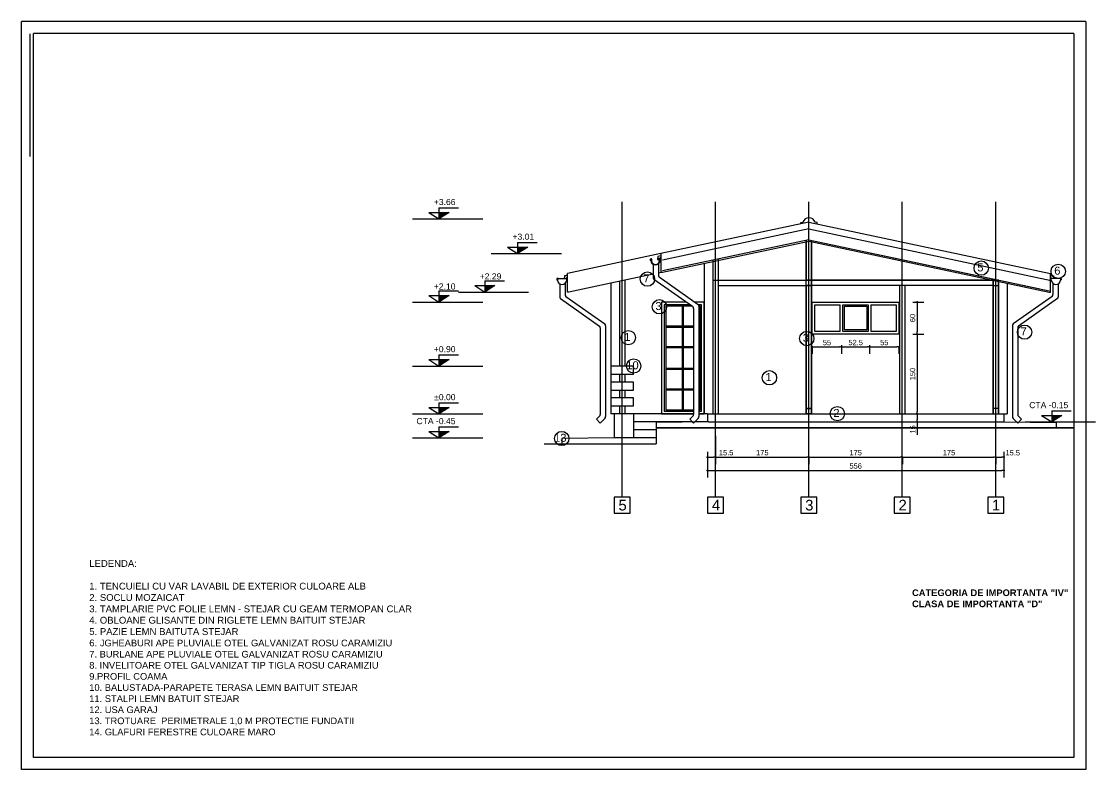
# Model space of a CAD drawing. Header units: millimetres. Extents: x 10453 to 58457, y -15634 to -5634.
# Drawn here: x 46083 to 48097, y -7918 to -6514 of the extents above; entities that cross this region are included whole.
import ezdxf

# ---------------------------------------------------------------- set-up
doc = ezdxf.new("R2010")
doc.units = ezdxf.units.MM
doc.header["$MEASUREMENT"] = 0
doc.layers.get('Defpoints').update_dxf_attribs({"color": 210, "lineweight": 0})
doc.styles.add('1pe200', font='arial.ttf', dxfattribs={"height": 55})
doc.styles.get("Standard").update_dxf_attribs({"font": 'arial.ttf', "height": 10})
doc.styles.add('Stilul meu', font='arial.ttf', dxfattribs={"height": 21})
doc.dimstyles.get("Standard").update_dxf_attribs({"dimscale": 1.3, "dimtxt": 35, "dimasz": 3, "dimexe": 10, "dimexo": 20, "dimgap": 2.5, "dimtad": 1, "dimdsep": 46, "dimtxsty": 'Standard', "dimblk": 'DOT', "dimcen": 3, "dimazin": 0, "dimtfac": 1, "dimtofl": 0, "dimtmove": 0, "dimatfit": 3, "dimldrblk": 'DOT', "dimfxl": 0.18, "dimtolj": 1, "dimtzin": 0, "dimlwe": -1, "dimarcsym": 0})

# ---------------------------------------------------------------- blocks, each defined once
blk = doc.blocks.new('_Dot')
at = {"color": 0, "linetype": 'ByBlock', "lineweight": -2}
blk.add_line((-0.5, 0), (-1, 0), dxfattribs=at)
at = {"color": 0, "linetype": 'ByBlock', "const_width": 0.5}
blk.add_lwpolyline([(-0.25, 0, 1), (0.25, 0, 1)], format="xyb", close=True, dxfattribs=at)
blk = doc.blocks.new('*D363')
at = {"color": 0, "ltscale": 10, "transparency": 16777216}
for p, q in [((47369.1, -7321.8), (47369.1, -7369.8)), ((47925.1, -7321.8), (47925.1, -7369.8))]:
    blk.add_line(p, q, dxfattribs=at)
at = {"color": 0, "linetype": 'ByBlock', "lineweight": -2, "ltscale": 10, "transparency": 16777216}
blk.add_line((47373, -7356.8), (47921.2, -7356.8), dxfattribs=at)
at = {"layer": 'Defpoints', "color": 0, "ltscale": 10, "transparency": 16777216}
for p in [(47369.1, -7295.8), (47925.1, -7295.8), (47925.1, -7356.8)]:
    blk.add_point(p, dxfattribs=at)
at = {"color": 0, "lineweight": -2, "ltscale": 10, "transparency": 16777216, "xscale": 3.9, "yscale": 3.9, "zscale": 3.9, "rotation": 180}
blk.add_blockref('_Dot', (47369.1, -7356.8), dxfattribs=at)
at = {"color": 0, "lineweight": -2, "ltscale": 10, "transparency": 16777216, "xscale": 3.9, "yscale": 3.9, "zscale": 3.9}
blk.add_blockref('_Dot', (47925.1, -7356.8), dxfattribs=at)
at = {"color": 0, "ltscale": 10, "transparency": 16777216, "insert": (47647.1, -7348.4), "char_height": 10, "attachment_point": 5}
blk.add_mtext('\\A1;556', dxfattribs=at)
blk = doc.blocks.new('*D365')
at = {"color": 0, "ltscale": 10, "transparency": 16777216}
for p, q in [((47384.6, -7332.8), (47384.6, -7344.8)), ((47559.6, -7332.8), (47559.6, -7344.8))]:
    blk.add_line(p, q, dxfattribs=at)
at = {"color": 0, "linetype": 'ByBlock', "lineweight": -2, "ltscale": 10, "transparency": 16777216}
blk.add_line((47388.5, -7331.8), (47555.7, -7331.8), dxfattribs=at)
at = {"layer": 'Defpoints', "color": 0, "ltscale": 10, "transparency": 16777216}
for p in [(47384.6, -7306.8), (47559.6, -7306.8), (47559.6, -7331.8)]:
    blk.add_point(p, dxfattribs=at)
at = {"color": 0, "lineweight": -2, "ltscale": 10, "transparency": 16777216, "xscale": 3.9, "yscale": 3.9, "zscale": 3.9, "rotation": 180}
blk.add_blockref('_Dot', (47384.6, -7331.8), dxfattribs=at)
at = {"color": 0, "lineweight": -2, "ltscale": 10, "transparency": 16777216, "xscale": 3.9, "yscale": 3.9, "zscale": 3.9}
blk.add_blockref('_Dot', (47559.6, -7331.8), dxfattribs=at)
at = {"color": 0, "ltscale": 10, "transparency": 16777216, "insert": (47472.1, -7323.4), "char_height": 10, "attachment_point": 5}
blk.add_mtext('\\A1;175', dxfattribs=at)
blk = doc.blocks.new('*D366')
at = {"color": 0, "ltscale": 10, "transparency": 16777216}
for p, q in [((47559.6, -7332.8), (47559.6, -7344.8)), ((47734.6, -7332.8), (47734.6, -7344.8))]:
    blk.add_line(p, q, dxfattribs=at)
at = {"color": 0, "linetype": 'ByBlock', "lineweight": -2, "ltscale": 10, "transparency": 16777216}
blk.add_line((47563.5, -7331.8), (47730.7, -7331.8), dxfattribs=at)
at = {"layer": 'Defpoints', "color": 0, "ltscale": 10, "transparency": 16777216}
for p in [(47559.6, -7306.8), (47734.6, -7306.8), (47734.6, -7331.8)]:
    blk.add_point(p, dxfattribs=at)
at = {"color": 0, "lineweight": -2, "ltscale": 10, "transparency": 16777216, "xscale": 3.9, "yscale": 3.9, "zscale": 3.9, "rotation": 180}
blk.add_blockref('_Dot', (47559.6, -7331.8), dxfattribs=at)
at = {"color": 0, "lineweight": -2, "ltscale": 10, "transparency": 16777216, "xscale": 3.9, "yscale": 3.9, "zscale": 3.9}
blk.add_blockref('_Dot', (47734.6, -7331.8), dxfattribs=at)
at = {"color": 0, "ltscale": 10, "transparency": 16777216, "insert": (47647.1, -7323.4), "char_height": 10, "attachment_point": 5}
blk.add_mtext('\\A1;175', dxfattribs=at)
blk = doc.blocks.new('*D367')
at = {"color": 0, "ltscale": 10, "transparency": 16777216}
for p, q in [((47734.6, -7332.8), (47734.6, -7344.8)), ((47909.6, -7332.8), (47909.6, -7344.8))]:
    blk.add_line(p, q, dxfattribs=at)
at = {"color": 0, "linetype": 'ByBlock', "lineweight": -2, "ltscale": 10, "transparency": 16777216}
blk.add_line((47738.5, -7331.8), (47905.7, -7331.8), dxfattribs=at)
at = {"layer": 'Defpoints', "color": 0, "ltscale": 10, "transparency": 16777216}
for p in [(47734.6, -7306.8), (47909.6, -7306.8), (47909.6, -7331.8)]:
    blk.add_point(p, dxfattribs=at)
at = {"color": 0, "lineweight": -2, "ltscale": 10, "transparency": 16777216, "xscale": 3.9, "yscale": 3.9, "zscale": 3.9, "rotation": 180}
blk.add_blockref('_Dot', (47734.6, -7331.8), dxfattribs=at)
at = {"color": 0, "lineweight": -2, "ltscale": 10, "transparency": 16777216, "xscale": 3.9, "yscale": 3.9, "zscale": 3.9}
blk.add_blockref('_Dot', (47909.6, -7331.8), dxfattribs=at)
at = {"color": 0, "ltscale": 10, "transparency": 16777216, "insert": (47822.1, -7323.4), "char_height": 10, "attachment_point": 5}
blk.add_mtext('\\A1;175', dxfattribs=at)
blk = doc.blocks.new('*D364')
at = {"color": 0, "ltscale": 10, "transparency": 16777216}
for p, q in [((47925.1, -7321.8), (47925.1, -7344.8)), ((47909.6, -7332.8), (47909.6, -7344.8))]:
    blk.add_line(p, q, dxfattribs=at)
at = {"color": 0, "linetype": 'ByBlock', "lineweight": -2, "ltscale": 10, "transparency": 16777216}
blk.add_line((47913.5, -7331.8), (47921.2, -7331.8), dxfattribs=at)
at = {"layer": 'Defpoints', "color": 0, "ltscale": 10, "transparency": 16777216}
for p in [(47909.6, -7306.8), (47925.1, -7295.8), (47925.1, -7331.8)]:
    blk.add_point(p, dxfattribs=at)
at = {"color": 0, "lineweight": -2, "ltscale": 10, "transparency": 16777216, "xscale": 3.9, "yscale": 3.9, "zscale": 3.9, "rotation": 180}
blk.add_blockref('_Dot', (47909.6, -7331.8), dxfattribs=at)
at = {"color": 0, "lineweight": -2, "ltscale": 10, "transparency": 16777216, "xscale": 3.9, "yscale": 3.9, "zscale": 3.9}
blk.add_blockref('_Dot', (47925.1, -7331.8), dxfattribs=at)
at = {"color": 0, "ltscale": 10, "transparency": 16777216, "insert": (47941.6, -7323.6), "char_height": 10, "attachment_point": 5}
blk.add_mtext('\\A1;15.5', dxfattribs=at)
blk = doc.blocks.new('*D369')
at = {"color": 0, "ltscale": 10, "transparency": 16777216}
for p, q in [((47384.6, -7291.8), (47384.6, -7344.8)), ((47369.1, -7321.8), (47369.1, -7344.8))]:
    blk.add_line(p, q, dxfattribs=at)
at = {"color": 0, "linetype": 'ByBlock', "lineweight": -2, "ltscale": 10, "transparency": 16777216}
for p, q in [((47373, -7331.8), (47380.7, -7331.8)), ((47384.6, -7331.8), (47420.1, -7331.8))]:
    blk.add_line(p, q, dxfattribs=at)
at = {"layer": 'Defpoints', "color": 0, "ltscale": 10, "transparency": 16777216}
for p in [(47384.6, -7265.8), (47369.1, -7295.8), (47384.6, -7331.8)]:
    blk.add_point(p, dxfattribs=at)
at = {"color": 0, "lineweight": -2, "ltscale": 10, "transparency": 16777216, "xscale": 3.9, "yscale": 3.9, "zscale": 3.9, "rotation": 180}
blk.add_blockref('_Dot', (47369.1, -7331.8), dxfattribs=at)
at = {"color": 0, "lineweight": -2, "ltscale": 10, "transparency": 16777216, "xscale": 3.9, "yscale": 3.9, "zscale": 3.9}
blk.add_blockref('_Dot', (47384.6, -7331.8), dxfattribs=at)
at = {"color": 0, "ltscale": 10, "transparency": 16777216, "insert": (47404.3, -7323.4), "char_height": 10, "attachment_point": 5}
blk.add_mtext('\\A1;15.5', dxfattribs=at)
blk = doc.blocks.new('*D379')
at = {"color": 0, "ltscale": 10, "transparency": 16777216}
for p, q in [((47565.8, -7126.8), (47565.8, -7138.1)), ((47620.8, -7121.8), (47620.8, -7138.1))]:
    blk.add_line(p, q, dxfattribs=at)
at = {"color": 0, "linetype": 'ByBlock', "lineweight": -2, "ltscale": 10, "transparency": 16777216}
blk.add_line((47569.7, -7125.1), (47616.9, -7125.1), dxfattribs=at)
at = {"layer": 'Defpoints', "color": 0, "ltscale": 10, "transparency": 16777216}
for p in [(47565.8, -7100.8), (47620.8, -7095.8), (47620.8, -7125.1)]:
    blk.add_point(p, dxfattribs=at)
at = {"color": 0, "lineweight": -2, "ltscale": 10, "transparency": 16777216, "xscale": 3.9, "yscale": 3.9, "zscale": 3.9, "rotation": 180}
blk.add_blockref('_Dot', (47565.8, -7125.1), dxfattribs=at)
at = {"color": 0, "lineweight": -2, "ltscale": 10, "transparency": 16777216, "xscale": 3.9, "yscale": 3.9, "zscale": 3.9}
blk.add_blockref('_Dot', (47620.8, -7125.1), dxfattribs=at)
at = {"color": 0, "ltscale": 10, "transparency": 16777216, "insert": (47593.3, -7116.8), "char_height": 10, "attachment_point": 5}
blk.add_mtext('\\A1;55', dxfattribs=at)
blk = doc.blocks.new('*D380')
at = {"color": 0, "ltscale": 10, "transparency": 16777216}
for p, q in [((47620.8, -7121.8), (47620.8, -7138.1)), ((47673.3, -7121.8), (47673.3, -7138.1))]:
    blk.add_line(p, q, dxfattribs=at)
at = {"color": 0, "linetype": 'ByBlock', "lineweight": -2, "ltscale": 10, "transparency": 16777216}
blk.add_line((47624.7, -7125.1), (47669.4, -7125.1), dxfattribs=at)
at = {"layer": 'Defpoints', "color": 0, "ltscale": 10, "transparency": 16777216}
for p in [(47620.8, -7095.8), (47673.3, -7095.8), (47673.3, -7125.1)]:
    blk.add_point(p, dxfattribs=at)
at = {"color": 0, "lineweight": -2, "ltscale": 10, "transparency": 16777216, "xscale": 3.9, "yscale": 3.9, "zscale": 3.9, "rotation": 180}
blk.add_blockref('_Dot', (47620.8, -7125.1), dxfattribs=at)
at = {"color": 0, "lineweight": -2, "ltscale": 10, "transparency": 16777216, "xscale": 3.9, "yscale": 3.9, "zscale": 3.9}
blk.add_blockref('_Dot', (47673.3, -7125.1), dxfattribs=at)
at = {"color": 0, "ltscale": 10, "transparency": 16777216, "insert": (47647.1, -7116.8), "char_height": 10, "attachment_point": 5}
blk.add_mtext('\\A1;52.5', dxfattribs=at)
blk = doc.blocks.new('*D381')
at = {"color": 0, "ltscale": 10, "transparency": 16777216}
for p, q in [((47673.3, -7121.8), (47673.3, -7138.1)), ((47728.3, -7126.8), (47728.3, -7138.1))]:
    blk.add_line(p, q, dxfattribs=at)
at = {"color": 0, "linetype": 'ByBlock', "lineweight": -2, "ltscale": 10, "transparency": 16777216}
blk.add_line((47677.2, -7125.1), (47724.4, -7125.1), dxfattribs=at)
at = {"layer": 'Defpoints', "color": 0, "ltscale": 10, "transparency": 16777216}
for p in [(47673.3, -7095.8), (47728.3, -7100.8), (47728.3, -7125.1)]:
    blk.add_point(p, dxfattribs=at)
at = {"color": 0, "lineweight": -2, "ltscale": 10, "transparency": 16777216, "xscale": 3.9, "yscale": 3.9, "zscale": 3.9, "rotation": 180}
blk.add_blockref('_Dot', (47673.3, -7125.1), dxfattribs=at)
at = {"color": 0, "lineweight": -2, "ltscale": 10, "transparency": 16777216, "xscale": 3.9, "yscale": 3.9, "zscale": 3.9}
blk.add_blockref('_Dot', (47728.3, -7125.1), dxfattribs=at)
at = {"color": 0, "ltscale": 10, "transparency": 16777216, "insert": (47700.8, -7116.8), "char_height": 10, "attachment_point": 5}
blk.add_mtext('\\A1;55', dxfattribs=at)
blk = doc.blocks.new('*D382')
at = {"color": 0, "ltscale": 10, "transparency": 16777216}
for p, q in [((47754.3, -7040.8), (47775.2, -7040.8)), ((47754.3, -7100.8), (47775.2, -7100.8))]:
    blk.add_line(p, q, dxfattribs=at)
at = {"color": 0, "linetype": 'ByBlock', "lineweight": -2, "ltscale": 10, "transparency": 16777216}
blk.add_line((47762.2, -7044.7), (47762.2, -7096.9), dxfattribs=at)
at = {"layer": 'Defpoints', "color": 0, "ltscale": 10, "transparency": 16777216}
for p in [(47728.3, -7040.8), (47728.3, -7100.8), (47762.2, -7100.8)]:
    blk.add_point(p, dxfattribs=at)
at = {"color": 0, "lineweight": -2, "ltscale": 10, "transparency": 16777216, "xscale": 3.9, "yscale": 3.9, "zscale": 3.9}
for p, rotation in [((47762.2, -7040.8), 90), ((47762.2, -7100.8), 270)]:
    blk.add_blockref('_Dot', p, dxfattribs=dict(at, rotation=rotation))
at = {"color": 0, "ltscale": 10, "transparency": 16777216, "insert": (47753.8, -7070.8), "char_height": 10, "attachment_point": 5, "rotation": 90}
blk.add_mtext('\\A1;60', dxfattribs=at)
blk = doc.blocks.new('*D383')
at = {"color": 0, "ltscale": 10, "transparency": 16777216}
for p, q in [((47754.3, -7100.8), (47775.2, -7100.8)), ((47754.3, -7250.8), (47775.2, -7250.8))]:
    blk.add_line(p, q, dxfattribs=at)
at = {"color": 0, "linetype": 'ByBlock', "lineweight": -2, "ltscale": 10, "transparency": 16777216}
blk.add_line((47762.2, -7104.7), (47762.2, -7246.9), dxfattribs=at)
at = {"layer": 'Defpoints', "color": 0, "ltscale": 10, "transparency": 16777216}
for p in [(47728.3, -7100.8), (47728.3, -7250.8), (47762.2, -7250.8)]:
    blk.add_point(p, dxfattribs=at)
at = {"color": 0, "lineweight": -2, "ltscale": 10, "transparency": 16777216, "xscale": 3.9, "yscale": 3.9, "zscale": 3.9}
for p, rotation in [((47762.2, -7100.8), 90), ((47762.2, -7250.8), 270)]:
    blk.add_blockref('_Dot', p, dxfattribs=dict(at, rotation=rotation))
at = {"color": 0, "ltscale": 10, "transparency": 16777216, "insert": (47753.8, -7175.8), "char_height": 10, "attachment_point": 5, "rotation": 90}
blk.add_mtext('\\A1;150', dxfattribs=at)
blk = doc.blocks.new('*D405')
at = {"color": 0, "linetype": 'ByBlock', "lineweight": -2, "ltscale": 10, "transparency": 16777216}
for p, q in [((47762.7, -7254.7), (47762.7, -7261.9)), ((47762.7, -7265.8), (47762.7, -7289.7))]:
    blk.add_line(p, q, dxfattribs=at)
at = {"color": 0, "ltscale": 10, "transparency": 16777216}
for p, q in [((47765.6, -7250.8), (47775.7, -7250.8)), ((47765.6, -7265.8), (47775.7, -7265.8))]:
    blk.add_line(p, q, dxfattribs=at)
at = {"layer": 'Defpoints', "color": 0, "ltscale": 10, "transparency": 16777216}
for p in [(47739.6, -7250.8), (47739.6, -7265.8), (47762.7, -7265.8)]:
    blk.add_point(p, dxfattribs=at)
at = {"color": 0, "lineweight": -2, "ltscale": 10, "transparency": 16777216, "xscale": 3.9, "yscale": 3.9, "zscale": 3.9}
for p, rotation in [((47762.7, -7250.8), 90), ((47762.7, -7265.8), 270)]:
    blk.add_blockref('_Dot', p, dxfattribs=dict(at, rotation=rotation))
at = {"color": 0, "ltscale": 10, "transparency": 16777216, "insert": (47754.3, -7279.7), "char_height": 10, "attachment_point": 5, "rotation": 90}
blk.add_mtext('\\A1;15', dxfattribs=at)

msp = doc.modelspace()

# ---------------------------------------------------------------- linework, layer by layer
at = {"ltscale": 2}
for p, q in [((46083.221, -7917.93), (46083.221, -6514.325)), ((48078.421, -6514.325), (46083.221, -6514.325)), ((48078.421, -6514.325), (48078.421, -7917.93)), ((48078.421, -7917.93), (46083.221, -7917.93))]:
    msp.add_line(p, q, dxfattribs=at)
at = {"ltscale": 10}
for p, q in [((48078.421, -6514.325), (48078.421, -7917.93)), ((46099.044, -6537.271), (46099.044, -6767.445)), ((46105.721, -7895.43), (46105.721, -6536.825)), ((48055.921, -6536.825), (46105.721, -6536.825)), ((48055.921, -6536.825), (48055.921, -7895.43)), ((46865.898, -6863.748), (46865.898, -6884.766)), ((46816.266, -6884.766), (46947.974, -6884.766)), ((47559.592, -6890.74), (47281.592, -6949.83)), ((47559.592, -6903.575), (47284.855, -6961.972)), ((47544.556, -6893.539), (47544.121, -6891.565)), ((47544.556, -6893.539), (47544.121, -6891.565)), ((47544.556, -6893.539), (47544.121, -6891.565)), ((47544.558, -6893.539), (47544.122, -6891.565)), ((47544.558, -6893.539), (47544.122, -6891.565)), ((47544.558, -6893.539), (47544.122, -6891.565)), ((47559.592, -6890.74), (48012.592, -6987.028)), ((47559.592, -6890.74), (48012.592, -6987.028)), ((47559.592, -6903.575), (48013.75, -7000.109)), ((47574.626, -6893.539), (47575.062, -6891.565)), ((47574.626, -6893.539), (47575.062, -6891.565)), ((47574.626, -6893.539), (47575.062, -6891.565)), ((47574.628, -6893.539), (47575.063, -6891.565)), ((47574.628, -6893.539), (47575.063, -6891.565)), ((47574.628, -6893.539), (47575.063, -6891.565)), ((47559.592, -6924.022), (47284.855, -6982.419)), ((47284.855, -6984.975), (47559.723, -6926.55)), ((47554.592, -6925.084), (47554.592, -6999.558)), ((47554.592, -6999.558), (47554.592, -6926.362)), ((47554.592, -7250.808), (47554.592, -6926.362)), ((47559.592, -6924.022), (47989.592, -7015.421)), ((47559.592, -6924.022), (48009.592, -7019.672)), ((47559.592, -6924.022), (48009.592, -7019.672)), ((47559.723, -6926.55), (48009.592, -7022.172)), ((47564.592, -6925.084), (47564.592, -6999.558)), ((47564.592, -7250.808), (47564.592, -6926.362)), ((47013.357, -6928.812), (47013.357, -6949.83)), ((46963.725, -6949.83), (47095.433, -6949.83)), ((47281.592, -6949.83), (47106.592, -6987.028)), ((47280.633, -6957.373), (47281.592, -6957.169)), ((47280.737, -6957.862), (47281.592, -6957.68)), ((47281.592, -6949.83), (47281.592, -6985.612)), ((47281.592, -6949.83), (47281.592, -6952.116)), ((47281.592, -6959.975), (47281.592, -6984.975)), ((47379.592, -6962.282), (47379.592, -7250.808)), ((47389.592, -6960.156), (47389.592, -7250.808)), ((47267.284, -6969.55), (47267.284, -6994.147)), ((47277.284, -6969.695), (47277.284, -6990.005)), ((47281.592, -6985.612), (47277.284, -6986.528)), ((47281.592, -6984.975), (47284.855, -6984.975)), ((47363.342, -6968.292), (47363.342, -7250.808)), ((46951.884, -7001.174), (46951.884, -7022.192)), ((47092.284, -7006.11), (47092.284, -7030.707)), ((47102.284, -7006.255), (47102.284, -7026.565)), ((47105.828, -6994.42), (47106.592, -6994.24)), ((47106.592, -7022.172), (47106.592, -6987.028)), ((47188.022, -7005.501), (47109.592, -7022.172)), ((47267.284, -6988.654), (47188.022, -7005.501)), ((47188.022, -7005.501), (47188.022, -7250.808)), ((47204.592, -7001.979), (47204.592, -7160.808)), ((47214.592, -6999.854), (47214.592, -7160.808)), ((47268.749, -6997.683), (47341.143, -7048.808)), ((47278.749, -6993.541), (47351.877, -7045.184)), ((47379.592, -6999.558), (47914.592, -6999.558)), ((47904.592, -6999.558), (47554.592, -6999.558)), ((47904.592, -7250.808), (47904.592, -6999.558)), ((47914.592, -6999.558), (47914.592, -7250.808)), ((47914.592, -7250.808), (47914.592, -6999.558)), ((47930.842, -7005.501), (47930.842, -7159.808)), ((48012.592, -7022.172), (48012.592, -6987.028)), ((48013.356, -6994.42), (48012.592, -6994.24)), ((48016.899, -7005.732), (48016.899, -7026.565)), ((48026.899, -7006.11), (48026.899, -7030.707)), ((46865.898, -7019.809), (46865.898, -7040.828)), ((46902.251, -7022.192), (47033.96, -7022.192)), ((47109.592, -7022.172), (47106.592, -7022.172)), ((47389.592, -7009.558), (47564.592, -7009.558)), ((47904.592, -7009.558), (47554.592, -7009.558)), ((47554.592, -7009.558), (47554.592, -7250.808)), ((47554.592, -7009.558), (47554.592, -7250.808)), ((47554.592, -7009.558), (47554.592, -7250.808)), ((47554.592, -7250.808), (47554.592, -7009.558)), ((47904.592, -7009.558), (47554.592, -7009.558)), ((47564.592, -7009.558), (47564.592, -7250.808)), ((47564.592, -7009.558), (47564.592, -7250.808)), ((47564.592, -7009.558), (47564.592, -7250.808)), ((47564.592, -7250.808), (47564.592, -7009.558)), ((47729.592, -7009.558), (47729.592, -7250.808)), ((47729.592, -7009.558), (47729.592, -7250.808)), ((47739.592, -7009.558), (47739.592, -7250.808)), ((47739.592, -7009.558), (47739.592, -7250.808)), ((47904.592, -7009.558), (47904.592, -7250.808)), ((48009.592, -7022.172), (48012.592, -7022.172)), ((46816.266, -7040.828), (46947.974, -7040.828)), ((47093.749, -7034.242), (47166.877, -7085.886)), ((47103.749, -7030.1), (47176.877, -7081.744)), ((47565.842, -7040.808), (47728.342, -7040.808)), ((47565.842, -7100.808), (47565.842, -7040.808)), ((47618.342, -7095.808), (47618.342, -7045.808)), ((47623.342, -7095.808), (47623.342, -7045.808)), ((47670.842, -7045.808), (47670.842, -7095.808)), ((47675.842, -7045.808), (47675.842, -7095.808)), ((47728.342, -7040.808), (47728.342, -7100.808)), ((47930.842, -7040.808), (47930.842, -7250.808)), ((48015.435, -7030.1), (47942.306, -7081.744)), ((48025.435, -7034.242), (47952.306, -7085.886)), ((47322.342, -7242.808), (47322.342, -7048.808)), ((47324.342, -7242.808), (47324.342, -7048.808)), ((47343.342, -7052.862), (47343.342, -7251.658)), ((47353.342, -7048.719), (47353.342, -7255.8)), ((47178.342, -7085.279), (47178.342, -7255.8)), ((47343.342, -7086.308), (47291.342, -7086.308)), ((47355.342, -7086.308), (47353.342, -7086.308)), ((47940.842, -7085.279), (47940.842, -7255.8)), ((47168.342, -7089.421), (47168.342, -7251.658)), ((47343.342, -7088.308), (47291.342, -7088.308)), ((47355.342, -7088.308), (47353.342, -7088.308)), ((47728.342, -7100.808), (47565.842, -7100.808)), ((47950.842, -7089.421), (47950.842, -7251.658)), ((47343.342, -7124.808), (47291.342, -7124.808)), ((47343.342, -7126.808), (47291.342, -7126.808)), ((47355.342, -7124.808), (47353.342, -7124.808)), ((47355.342, -7126.808), (47353.342, -7126.808)), ((46865.898, -7139.809), (46865.898, -7160.828)), ((46816.266, -7160.828), (46947.974, -7160.828)), ((47291.342, -7164.808), (47343.342, -7164.808)), ((47291.342, -7166.808), (47343.342, -7166.808)), ((47353.342, -7164.808), (47355.342, -7164.808)), ((47353.342, -7166.808), (47355.342, -7166.808)), ((47204.592, -7175.808), (47204.592, -7190.808)), ((47214.592, -7175.808), (47214.592, -7190.808)), ((47204.592, -7205.808), (47204.592, -7220.808)), ((47214.592, -7205.808), (47214.592, -7220.808)), ((47291.342, -7203.308), (47343.342, -7203.308)), ((47291.342, -7205.308), (47343.342, -7205.308)), ((47353.342, -7203.308), (47355.342, -7203.308)), ((47353.342, -7205.308), (47355.342, -7205.308)), ((46865.898, -7229.809), (46865.898, -7250.828)), ((47204.592, -7235.808), (47204.592, -7250.808)), ((47214.592, -7235.808), (47214.592, -7250.808)), ((48014.694, -7244.809), (48014.694, -7265.828)), ((46816.266, -7250.828), (46947.974, -7250.828)), ((47166.877, -7255.193), (47161.271, -7260.8)), ((47168.342, -7267.871), (47161.271, -7260.8)), ((47176.877, -7259.336), (47168.342, -7267.871)), ((47188.022, -7250.808), (47188.342, -7250.808)), ((47194.092, -7250.808), (47188.342, -7250.808)), ((47194.092, -7250.808), (47194.092, -7295.808)), ((47230.842, -7250.808), (47194.092, -7250.808)), ((47230.842, -7250.808), (47230.842, -7295.808)), ((47343.342, -7250.808), (47230.842, -7250.808)), ((47341.279, -7265.808), (47230.842, -7265.808)), ((47371.092, -7265.808), (47273.092, -7266.808)), ((47273.092, -7266.808), (47273.092, -7276.808)), ((47341.877, -7255.193), (47336.271, -7260.8)), ((47343.342, -7267.871), (47336.271, -7260.8)), ((47351.877, -7259.336), (47343.342, -7267.871)), ((47369.092, -7265.808), (47345.405, -7265.808)), ((47363.342, -7250.808), (47353.342, -7250.808)), ((47369.092, -7250.808), (47363.342, -7250.808)), ((47369.092, -7250.808), (47369.092, -7265.808)), ((47369.092, -7250.808), (47925.092, -7250.808)), ((47371.092, -7265.808), (47925.092, -7265.808)), ((47379.592, -7250.808), (47914.592, -7250.808)), ((47925.092, -7250.808), (47925.092, -7265.808)), ((47925.092, -7250.808), (47925.092, -7265.828)), ((47925.092, -7250.808), (47930.842, -7250.808)), ((47925.092, -7265.828), (48023.092, -7266.808)), ((47925.092, -7265.828), (48023.092, -7266.808)), ((47942.306, -7259.336), (47950.842, -7267.871)), ((47950.842, -7267.871), (47957.913, -7260.8)), ((47952.306, -7255.193), (47957.913, -7260.8)), ((47965.061, -7265.828), (48096.769, -7265.828)), ((48023.092, -7266.808), (48023.092, -7276.808)), ((48023.092, -7266.808), (48023.092, -7276.808)), ((46865.898, -7274.809), (46865.898, -7295.828)), ((47273.092, -7280.808), (47230.842, -7280.808)), ((47273.092, -7276.808), (48055.921, -7276.808)), ((48055.921, -7276.808), (47273.092, -7276.808)), ((47273.092, -7276.808), (47273.092, -7306.808)), ((48055.921, -7276.808), (47923.092, -7276.808)), ((46816.266, -7295.828), (46947.974, -7295.828)), ((47063.263, -7306.808), (47273.092, -7306.808)), ((47194.092, -7295.808), (47096.092, -7296.808)), ((47096.092, -7296.808), (47096.092, -7306.808)), ((47273.092, -7295.808), (47194.092, -7295.808)), ((48055.921, -7895.43), (46105.721, -7895.43)), ((48078.421, -7917.93), (46083.221, -7917.93))]:
    msp.add_line(p, q, dxfattribs=at)
at = {"linetype": 'Continuous'}
for p, q in [((46865.898, -6863.748), (46902.624, -6863.748)), ((46846.937, -6872.536), (46865.898, -6884.766)), ((46846.937, -6872.536), (46884.86, -6872.536)), ((46884.86, -6872.536), (46865.898, -6884.766)), ((46994.395, -6937.601), (47013.357, -6949.83)), ((46994.395, -6937.601), (47032.319, -6937.601)), ((47013.357, -6928.812), (47050.083, -6928.812)), ((47032.319, -6937.601), (47013.357, -6949.83)), ((46951.884, -7001.174), (46988.61, -7001.174)), ((46865.898, -7019.809), (46902.624, -7019.809)), ((46932.922, -7009.962), (46951.884, -7022.192)), ((46932.922, -7009.962), (46970.846, -7009.962)), ((46970.846, -7009.962), (46951.884, -7022.192)), ((46846.937, -7028.598), (46865.898, -7040.828)), ((46846.937, -7028.598), (46884.86, -7028.598)), ((46884.86, -7028.598), (46865.898, -7040.828)), ((46865.898, -7139.809), (46902.624, -7139.809)), ((46846.937, -7148.598), (46865.898, -7160.828)), ((46846.937, -7148.598), (46884.86, -7148.598)), ((46884.86, -7148.598), (46865.898, -7160.828)), ((46846.937, -7238.598), (46865.898, -7250.828)), ((46846.937, -7238.598), (46884.86, -7238.598)), ((46865.898, -7229.809), (46902.624, -7229.809)), ((46884.86, -7238.598), (46865.898, -7250.828)), ((48014.694, -7244.809), (48051.42, -7244.809)), ((47995.732, -7253.598), (48014.694, -7265.828)), ((47995.732, -7253.598), (48033.656, -7253.598)), ((48033.656, -7253.598), (48014.694, -7265.828)), ((46846.937, -7283.598), (46865.898, -7295.828)), ((46846.937, -7283.598), (46884.86, -7283.598)), ((46865.898, -7274.809), (46902.624, -7274.809)), ((46884.86, -7283.598), (46865.898, -7295.828))]:
    msp.add_line(p, q, dxfattribs=at)
at = {"color": 19, "ltscale": 2}
for p, q in [((47209.592, -7406.766), (47209.592, -6852.746)), ((47209.592, -7406.766), (47209.592, -6852.746)), ((47384.592, -7406.766), (47384.592, -6852.746)), ((47384.592, -7406.766), (47384.592, -6852.746)), ((47559.592, -7406.766), (47559.592, -6852.746)), ((47559.592, -7406.766), (47559.592, -6852.746)), ((47734.592, -7406.766), (47734.592, -6852.746)), ((47909.592, -7406.766), (47909.592, -6852.746))]:
    msp.add_line(p, q, dxfattribs=at)
for p, q in [((47276.048, -6955.202), (47275.696, -6960.844)), ((47276.048, -6955.202), (47275.696, -6960.844)), ((47276.048, -6955.202), (47275.696, -6960.844)), ((47275.696, -6960.844), (47276.735, -6960.763)), ((47275.696, -6960.844), (47276.735, -6960.763)), ((47275.696, -6960.844), (47276.735, -6960.763)), ((47276.252, -6955.36), (47275.879, -6960.629)), ((47276.252, -6955.36), (47275.879, -6960.629)), ((47276.252, -6955.36), (47275.879, -6960.629)), ((47275.879, -6960.629), (47276.52, -6960.579)), ((47275.879, -6960.629), (47276.52, -6960.579)), ((47275.879, -6960.629), (47276.52, -6960.579)), ((47281.592, -6953.931), (47276.048, -6955.202)), ((47281.592, -6953.931), (47276.048, -6955.202)), ((47281.592, -6953.931), (47276.048, -6955.202)), ((47281.592, -6954.136), (47276.252, -6955.36)), ((47281.592, -6954.136), (47276.252, -6955.36)), ((47281.592, -6954.136), (47276.252, -6955.36)), ((47276.38, -6958.772), (47276.579, -6958.757)), ((47276.38, -6958.772), (47276.579, -6958.757)), ((47276.38, -6958.772), (47276.579, -6958.757)), ((47276.52, -6960.579), (47276.38, -6958.772)), ((47276.52, -6960.579), (47276.38, -6958.772)), ((47276.52, -6960.579), (47276.38, -6958.772)), ((47276.735, -6960.763), (47276.579, -6958.757)), ((47276.735, -6960.763), (47276.579, -6958.757)), ((47276.735, -6960.763), (47276.579, -6958.757)), ((47280.633, -6957.373), (47281.592, -6957.169)), ((47280.845, -6957.839), (47281.592, -6957.68)), ((47088.117, -6996.585), (47088.077, -6999.564)), ((47088.117, -6996.585), (47105.581, -6996.514)), ((47101.048, -6991.761), (47100.747, -6996.583)), ((47101.048, -6991.761), (47100.75, -6996.534)), ((47101.252, -6991.92), (47100.923, -6996.57)), ((47101.252, -6991.92), (47100.926, -6996.533)), ((47106.592, -6990.49), (47101.048, -6991.761)), ((47106.592, -6990.49), (47101.048, -6991.761)), ((47106.592, -6990.695), (47101.252, -6991.92)), ((47106.592, -6990.695), (47101.252, -6991.92)), ((47101.38, -6995.332), (47101.579, -6995.317)), ((47101.38, -6995.332), (47101.579, -6995.317)), ((47101.473, -6996.531), (47101.38, -6995.332)), ((47101.473, -6996.531), (47101.38, -6995.332)), ((47101.674, -6996.53), (47101.579, -6995.317)), ((47101.672, -6996.516), (47101.579, -6995.317)), ((47105.317, -6999.767), (47105.736, -6994.607)), ((48012.592, -6990.49), (48018.135, -6991.761)), ((48012.592, -6990.49), (48018.135, -6991.761)), ((48012.592, -6990.49), (48018.135, -6991.761)), ((48012.592, -6990.695), (48017.931, -6991.92)), ((48012.592, -6990.695), (48017.931, -6991.92)), ((48012.592, -6990.695), (48017.931, -6991.92)), ((48013.867, -6999.767), (48013.448, -6994.607)), ((48031.067, -6996.585), (48013.603, -6996.514)), ((48017.51, -6996.53), (48017.605, -6995.317)), ((48017.511, -6996.516), (48017.605, -6995.317)), ((48017.804, -6995.332), (48017.605, -6995.317)), ((48017.804, -6995.332), (48017.605, -6995.317)), ((48017.804, -6995.332), (48017.605, -6995.317)), ((48017.711, -6996.531), (48017.804, -6995.332)), ((48017.711, -6996.531), (48017.804, -6995.332)), ((48017.931, -6991.92), (48018.258, -6996.533)), ((48017.931, -6991.92), (48018.261, -6996.57)), ((48018.135, -6991.761), (48018.434, -6996.534)), ((48018.135, -6991.761), (48018.437, -6996.583)), ((48031.067, -6996.585), (48031.106, -6999.564))]:
    msp.add_line(p, q)
at = {"ltscale": 10}
for points in [[(47544.121, -6891.565), (47547.757, -6890.763)], [(47544.121, -6891.565), (47547.757, -6890.763)], [(47544.121, -6891.565), (47547.757, -6890.763)], [(47544.122, -6891.565), (47547.758, -6890.763)], [(47544.122, -6891.565), (47547.758, -6890.763)], [(47544.122, -6891.565), (47547.758, -6890.763)], [(47575.062, -6891.565), (47571.426, -6890.763)], [(47575.062, -6891.565), (47571.426, -6890.763)], [(47575.062, -6891.565), (47571.426, -6890.763)], [(47575.063, -6891.565), (47571.427, -6890.763)], [(47575.063, -6891.565), (47571.427, -6890.763)], [(47575.063, -6891.565), (47571.427, -6890.763)], [(47329.815, -7040.808), (47283.342, -7040.808), (47283.342, -7250.808), (47343.342, -7250.808)], [(47336.895, -7045.808), (47288.342, -7045.808), (47288.342, -7245.808), (47343.342, -7245.808)], [(47353.342, -7250.808), (47363.342, -7250.808), (47363.342, -7040.808), (47345.681, -7040.808)], [(47353.342, -7245.808), (47358.342, -7245.808), (47358.342, -7045.808), (47352.407, -7045.808)], [(47618.342, -7095.808), (47570.842, -7095.808), (47570.842, -7045.808), (47618.342, -7045.808)], [(47623.342, -7045.808), (47670.842, -7045.808)], [(47675.842, -7045.808), (47723.342, -7045.808), (47723.342, -7095.808), (47675.842, -7095.808)], [(47341.143, -7048.808), (47291.342, -7048.808), (47291.342, -7242.808), (47343.342, -7242.808)], [(47353.342, -7242.808), (47355.342, -7242.808), (47355.342, -7048.808), (47353.342, -7048.808)], [(47670.842, -7095.808), (47623.342, -7095.808)], [(47188.022, -7175.808), (47230.842, -7175.808), (47230.842, -7160.808), (47188.022, -7160.808)], [(47188.022, -7205.808), (47230.842, -7205.808), (47230.842, -7190.808), (47188.022, -7190.808)], [(47188.022, -7235.808), (47230.842, -7235.808), (47230.842, -7220.808), (47188.022, -7220.808)]]:
    msp.add_lwpolyline(points, dxfattribs=at)
for points in [[(47264.882, -6960.802, 1.56491024), (47262.77, -6962.923)], [(47264.882, -6960.802, 1.56491024), (47262.77, -6962.923)], [(47264.882, -6960.802, 1.56491024), (47262.77, -6962.923)], [(47263.33, -6962.22, -1.78077641), (47264.22, -6960.967), (47264.166, -6961.741, 1.02125681), (47279.305, -6963.145), (47279.395, -6961.146, 14.73116021), (47279.351, -6961.358)], [(47263.33, -6962.22, -1.78077641), (47264.22, -6960.967), (47264.166, -6961.741, 1.02125681), (47279.305, -6963.145), (47279.395, -6961.146, 14.73116021), (47279.351, -6961.358)], [(47280.26, -6958.015), (47279.845, -6963.174, -0.93752647), (47263.549, -6963.037), (47263.536, -6962.65), (47263.065, -6962.617), (47263.077, -6963.004, 0.9410592), (47280.317, -6963.208), (47280.736, -6958.047)], [(47280.26, -6958.015), (47279.845, -6963.174, -0.93752647), (47263.549, -6963.037), (47263.536, -6962.65), (47263.065, -6962.617), (47263.077, -6963.004, 0.9410592), (47280.317, -6963.208), (47280.736, -6958.047)], [(47280.26, -6958.015), (47279.845, -6963.174, -0.93752647), (47263.549, -6963.037), (47263.536, -6962.65), (47263.065, -6962.617), (47263.077, -6963.004, 0.9410592), (47280.317, -6963.208), (47280.736, -6958.047)], [(47279.694, -6963.041), (47279.776, -6961.086, 1.9320395), (47277.895, -6962.322)], [(47279.694, -6963.041), (47279.776, -6961.086, 1.9320395), (47277.895, -6962.322)], [(47279.694, -6963.041), (47279.776, -6961.086, 1.9320395), (47277.895, -6962.322)], [(47089.277, -6996.58, 1.13838456), (47087.77, -6999.483)], [(48029.906, -6996.58, -1.13838456), (48031.414, -6999.483)]]:
    msp.add_lwpolyline(points, format="xyb")
at = {"const_width": 0.4}
msp.add_lwpolyline([(47263.33, -6962.22, -1.78077641), (47264.22, -6960.967), (47264.166, -6961.741, 1.02125681), (47279.305, -6963.145), (47279.395, -6961.146, 14.73116021), (47279.351, -6961.358)], format="xyb", dxfattribs=at)
at = {"ltscale": 10}
for points in [[(47554.592, -6999.558), (47564.592, -6999.558), (47564.592, -7009.558), (47554.592, -7009.558)], [(47914.592, -6999.558), (47904.592, -6999.558), (47904.592, -7009.558), (47914.592, -7009.558)], [(47565.842, -7040.808), (47728.342, -7040.808), (47728.342, -7100.808), (47565.842, -7100.808)], [(47626.342, -7048.808), (47667.842, -7048.808), (47667.842, -7092.808), (47626.342, -7092.808)], [(47554.592, -7240.808), (47564.592, -7240.808), (47564.592, -7250.808), (47554.592, -7250.808)], [(47564.592, -7240.808), (47554.592, -7240.808), (47554.592, -7250.808), (47564.592, -7250.808)], [(47914.592, -7240.808), (47904.592, -7240.808), (47904.592, -7250.808), (47914.592, -7250.808)], [(47224.592, -7406.766), (47194.592, -7406.766), (47194.592, -7436.766), (47224.592, -7436.766)], [(47399.592, -7406.766), (47369.592, -7406.766), (47369.592, -7436.766), (47399.592, -7436.766)], [(47574.592, -7406.766), (47544.592, -7406.766), (47544.592, -7436.766), (47574.592, -7436.766)], [(47749.592, -7406.766), (47719.592, -7406.766), (47719.592, -7436.766), (47749.592, -7436.766)], [(47924.592, -7406.766), (47894.592, -7406.766), (47894.592, -7436.766), (47924.592, -7436.766)]]:
    msp.add_lwpolyline(points, close=True, dxfattribs=at)
for centre in [(47882.563, -6977.147), (47256.671, -6997.683), (48026.856, -6983.249), (47279.211, -7049.673), (47963.721, -7097.3), (47220.82, -7107.567), (47555.407, -7109.248), (47230.842, -7160.808), (47485.441, -7182.873), (47612.786, -7250.284), (47096.092, -7296.808)]:
    msp.add_circle(centre, 13.422, dxfattribs=at)
for centre, radius, start, end in [((47559.592, -6895.49), 12.744, 21.771035, 158.228965), ((47559.592, -6895.49), 12.744, 21.771035, 158.228965), ((47272.284, -6994.147), 5, 180, 225), ((47282.284, -6990.005), 5, 180, 225), ((47107.284, -7026.565), 5, 180, 225), ((48011.899, -7026.565), 5, 315, 0), ((47097.284, -7030.707), 5, 180, 225), ((47348.342, -7048.719), 5, 0, 45), ((48021.899, -7030.707), 5, 315, 0), ((47338.342, -7052.862), 5, 0, 45), ((47163.342, -7089.421), 5, 0, 45), ((47173.342, -7085.279), 5, 0, 45), ((47945.842, -7085.279), 5, 135, 180), ((47955.842, -7089.421), 5, 135, 180), ((47163.342, -7251.658), 5, 315, 0), ((47173.342, -7255.8), 5, 315, 0), ((47338.342, -7251.658), 5, 315, 0), ((47348.342, -7255.8), 5, 315, 0), ((47945.842, -7255.8), 5, 180, 225), ((47955.842, -7251.658), 5, 180, 225)]:
    msp.add_arc(centre, radius, start, end, dxfattribs=at)
for centre, radius, start, end in [((47281.89, -6958.533), 1.71, 137.306752, 162.395101), ((47281.89, -6958.533), 1.71, 137.306752, 162.395101), ((47281.89, -6958.533), 1.71, 137.306752, 162.395101), ((47281.226, -6958.172), 0.505, 118.04303, 165.746821), ((47281.226, -6958.172), 0.505, 138.827565, 165.746821), ((47096.703, -6999.142), 8.636, 182.802213, 355.845142), ((47106.226, -6994.732), 0.505, 141.894926, 165.746821), ((48012.958, -6994.732), 0.505, 14.253179, 38.105074), ((48022.481, -6999.142), 8.636, 184.154858, 357.197787)]:
    msp.add_arc(centre, radius, start, end)
at = {"linetype": 'Continuous'}
for points in [[(46865.898, -6884.766), (46865.898, -6872.536), (46865.898, -6884.766), (46884.86, -6872.536)], [(47013.357, -6949.83), (47013.357, -6937.601), (47013.357, -6949.83), (47032.319, -6937.601)], [(46951.884, -7022.192), (46951.884, -7009.962), (46951.884, -7022.192), (46970.846, -7009.962)], [(46865.898, -7040.828), (46865.898, -7028.598), (46865.898, -7040.828), (46884.86, -7028.598)], [(46865.898, -7160.828), (46865.898, -7148.598), (46865.898, -7160.828), (46884.86, -7148.598)], [(46865.898, -7250.828), (46865.898, -7238.598), (46865.898, -7250.828), (46884.86, -7238.598)], [(48014.694, -7265.828), (48014.694, -7253.598), (48014.694, -7265.828), (48033.656, -7253.598)], [(46865.898, -7295.828), (46865.898, -7283.598), (46865.898, -7295.828), (46884.86, -7283.598)]]:
    msp.add_solid(points, dxfattribs=at)

# ---------------------------------------------------------------- texts
at = {"ltscale": 10, "attachment_point": 3}
for s, insert, char_height, width in [('+3.66', (46896.919, -6847.335), 11.5, 58.2011), ('+3.01', (47044.378, -6912.399), 11.5, 58.2011), ('+2.29', (46982.905, -6986.923), 11.5, 58.2011), ('5', (47886.694, -6968.282), 15, 8.27298), ('6', (48030.986, -6974.385), 15, 8.27298), ('+2.10', (46896.919, -7005.774), 11.5, 58.2011), ('7', (47260.802, -6988.818), 15, 8.27298), ('3', (47283.342, -7040.808), 15, 8.27298), ('1', (47224.951, -7098.702), 15, 8.27298), ('3', (47559.537, -7100.384), 15, 8.27298), ('7', (47967.852, -7088.436), 15, 8.27298), ('+0.90', (46896.919, -7123.396), 11.5, 58.2011), ('10', (47240.25, -7151.943), 15, 8.27298), ('1', (47489.572, -7174.008), 15, 8.27298), ('%%P0.00', (46896.919, -7213.396), 11.5, 58.2011), ('CTA -0.15', (48045.715, -7228.396), 11.5, 76.14088), ('2', (47616.917, -7241.419), 15, 8.27298), ('CTA -0.45', (46896.919, -7258.396), 11.5, 76.14088), ('13', (47104.93, -7287.943), 15, 8.27298)]:
    msp.add_mtext(s, dxfattribs=dict(at, insert=insert, char_height=char_height, width=width))
at = {"ltscale": 10}
for s, insert, char_height, width, attachment_point, style in [('5', (47217.988, -7411.877), 20, 21.44505, 3, '1pe200'), ('4', (47392.988, -7411.877), 20, 21.44505, 3, '1pe200'), ('3', (47567.988, -7411.877), 20, 21.44505, 3, '1pe200'), ('2', (47742.988, -7411.877), 20, 21.44505, 3, '1pe200'), ('1', (47917.988, -7411.877), 20, 21.44505, 3, '1pe200'), ('{\\fArial|b1|i0|c0|p34;\\H0.7143x;\\P\\H0.8333x;CATEGORIA DE IMPORTANTA "IV"\\PCLASA DE IMPORTANTA "D"}', (47752.81, -7554.973), 21, 437.57382, 1, 'Stilul meu')]:
    msp.add_mtext(s, dxfattribs=dict(at, insert=insert, char_height=char_height, width=width, attachment_point=attachment_point, style=style))
at = {"linetype": 'Continuous', "insert": (46210.288, -7689.337), "char_height": 12.77778, "width": 614.7279, "attachment_point": 4}
msp.add_mtext('LEDENDA:\\P\\P1. TENCUIELI CU VAR LAVABIL DE EXTERIOR CULOARE ALB\\P2. SOCLU MOZAICAT\\P3. TAMPLARIE PVC FOLIE LEMN - STEJAR CU GEAM TERMOPAN CLAR\\P4. OBLOANE GLISANTE DIN RIGLETE LEMN BAITUIT STEJAR\\P5. PAZIE LEMN BAITUTA STEJAR\\P6. {\\H0.9783x;JGHEABURI APE PLUVIALE OTEL GALVANIZAT ROSU CARAMIZIU\\P7. BURLANE APE PLUVIALE OTEL GALVANIZAT ROSU CARAMIZIU\\P8. INVELITOARE OTEL GALVANIZAT TIP TIGLA ROSU CARAMIZIU\\P9.PROFIL COAMA\\P10. BALUSTADA-PARAPETE TERASA LEMN BAITUIT STEJAR\\P11. STALPI LEMN BATUIT STEJAR\\P12. USA GARAJ\\P13. TROTUARE  PERIMETRALE 1,0 M PROTECTIE FUNDATII\\P14. GLAFURI FERESTRE CULOARE MARO}', dxfattribs=at)

# ---------------------------------------------------------------- dimensions: what is measured, and where the dimension line sits
at = {"ltscale": 10}
for base, p1, p2, picture, middle in [((47762.178, -7100.808), (47728.342, -7040.808), (47728.342, -7100.808), '*D382', (47753.822, -7070.808)), ((47762.178, -7250.808), (47728.342, -7100.808), (47728.342, -7250.808), '*D383', (47753.822, -7175.808)), ((47762.688, -7265.808), (47739.592, -7250.808), (47739.592, -7265.808), '*D405', (47754.332, -7279.687))]:
    dim = msp.add_linear_dim(base=base, p1=p1, p2=p2, angle=90, dimstyle='Standard', dxfattribs=at)
    dim.commit()
    dim.dimension.update_dxf_attribs({"geometry": picture, "text_midpoint": middle})
for base, p1, p2, picture, middle in [((47620.842, -7125.145), (47565.842, -7100.808), (47620.842, -7095.808), '*D379', (47593.342, -7116.81)), ((47384.592, -7331.788), (47369.092, -7295.808), (47384.592, -7265.808), '*D369', (47404.296, -7323.432)), ((47559.592, -7331.788), (47384.592, -7306.788), (47559.592, -7306.788), '*D365', (47472.092, -7323.432))]:
    dim = msp.add_linear_dim(base=base, p1=p1, p2=p2, dimstyle='Standard', dxfattribs=at)
    dim.commit()
    dim.dimension.update_dxf_attribs({"geometry": picture, "text_midpoint": middle})
for base, p1, p2, override, picture, middle in [((47673.342, -7125.145), (47620.842, -7095.808), (47673.342, -7095.808), {"dimtmove": 1}, '*D380', (47647.092, -7116.789)), ((47728.342, -7125.145), (47673.342, -7095.808), (47728.342, -7100.808), {"dimtmove": 1}, '*D381', (47700.842, -7116.81)), ((47925.092, -7356.768), (47369.092, -7295.808), (47925.092, -7295.788), {"dimdec": 1, "dimtmove": 1}, '*D363', (47647.092, -7348.412)), ((47734.592, -7331.788), (47559.592, -7306.788), (47734.592, -7306.788), {"dimtmove": 1}, '*D366', (47647.092, -7323.432)), ((47909.592, -7331.788), (47734.592, -7306.788), (47909.592, -7306.788), {"dimtmove": 1}, '*D367', (47822.092, -7323.432))]:
    dim = msp.add_linear_dim(base=base, p1=p1, p2=p2, dimstyle='Standard', override=override, dxfattribs=at)
    dim.commit()
    dim.dimension.update_dxf_attribs({"geometry": picture, "text_midpoint": middle})
dim = msp.add_linear_dim(base=(47925.092, -7331.788), p1=(47909.592, -7306.788), p2=(47925.092, -7295.808), dimstyle='Standard', override={"dimtmove": 1}, dxfattribs=at)
dim.commit()
dim.dimension.update_dxf_attribs({"geometry": '*D364', "text_midpoint": (47941.588, -7331.969), "dimtype": 160})

doc.saveas('drawing.dxf')
